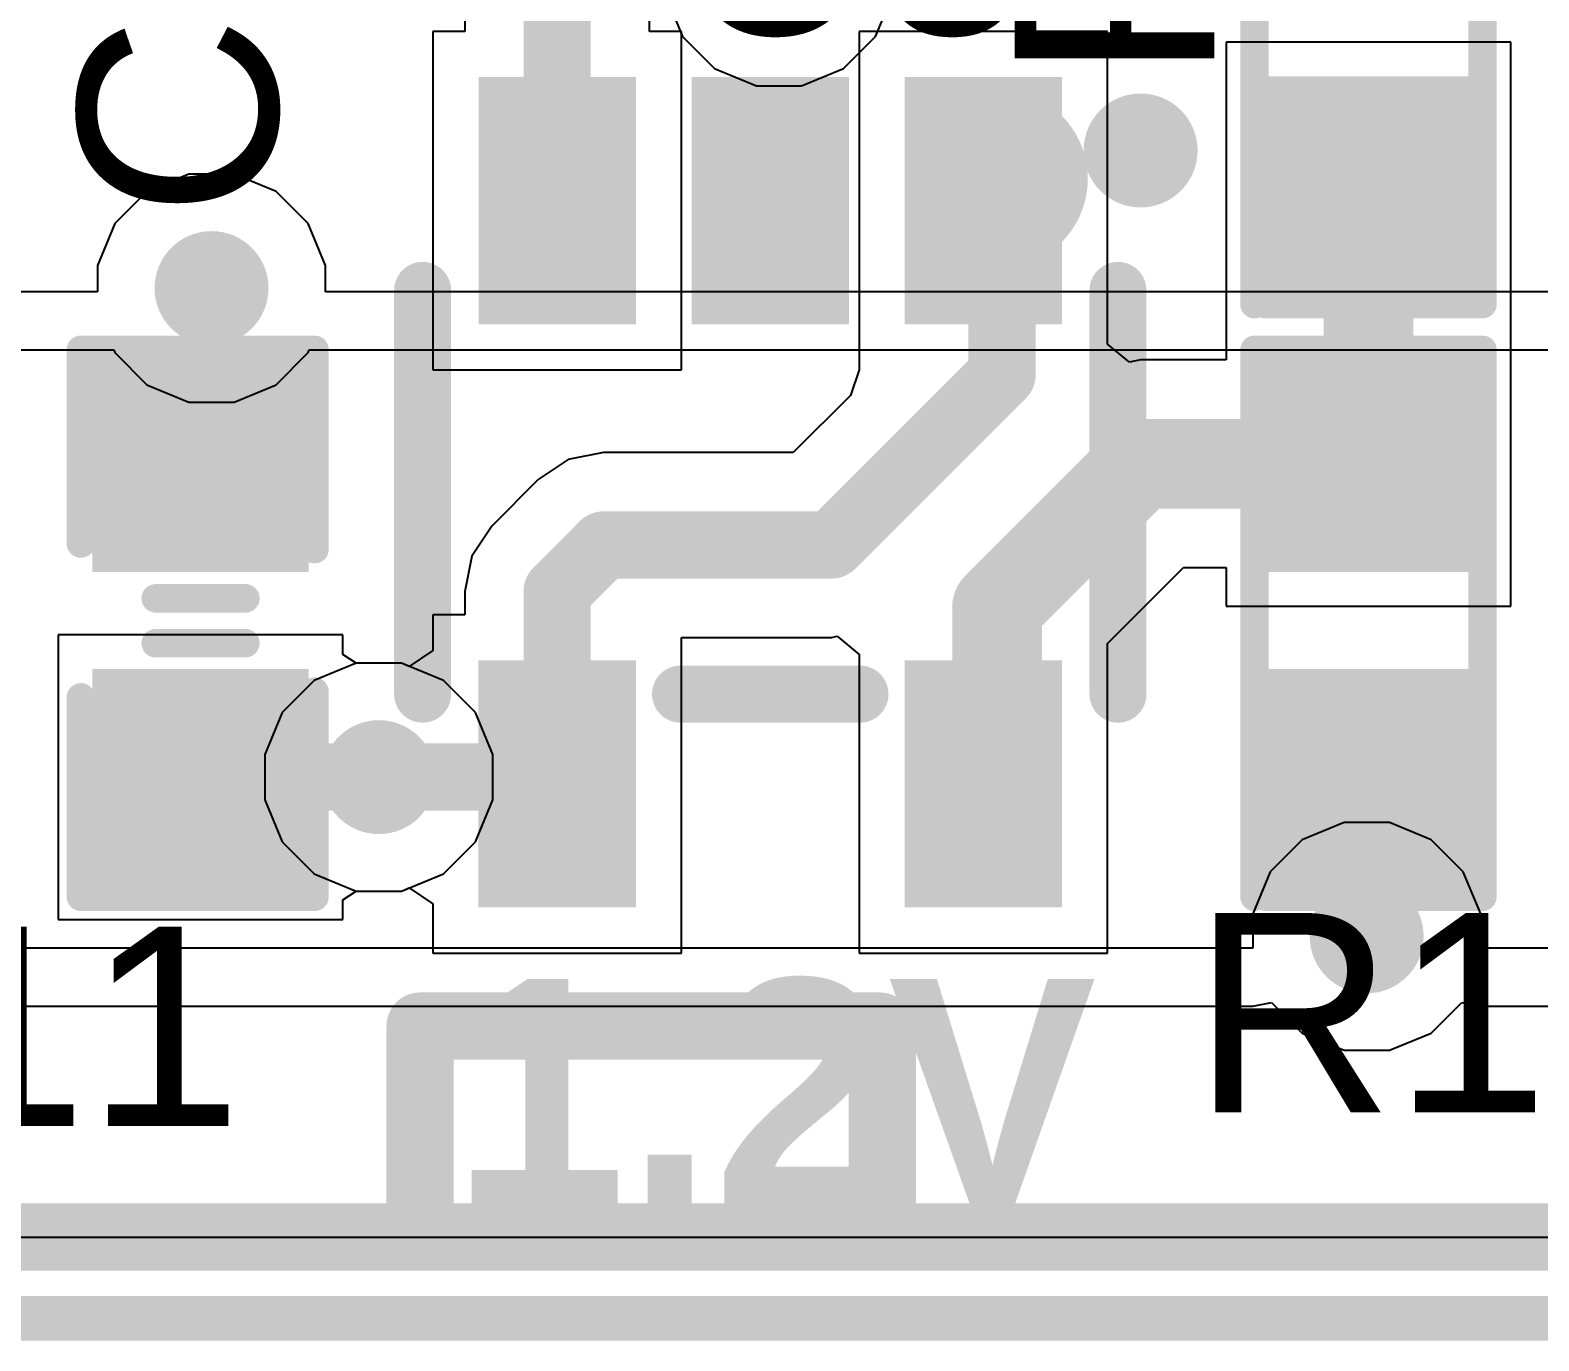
# Model space of a CAD drawing. Header units: inches. Extents: x -1 to 1.07, y -0.9 to 1.08.
# Drawn here: x -0.1649 to 0.0999, y -0.8989 to -0.6689 of the extents above; entities that cross this region are included whole.
import ezdxf

# ---------------------------------------------------------------- set-up
doc = ezdxf.new("R2010")
doc.units = ezdxf.units.IN
doc.header["$MEASUREMENT"] = 0
for name, color, linetype in [('BottomLayer', 5, 'Continuous'), ('KeepOutLayer', 6, 'Continuous'), ('Mechanical15', 56, 'Continuous'), ('MidLayer1', 16, 'Continuous'), ('MidLayer2', 76, 'Continuous'), ('TopLayer', 1, 'Continuous'), ('TopOverlay', 2, 'Continuous'), ('TopPaste', 8, 'Continuous'), ('TopSolder', 216, 'Continuous'), ('ViaHoleLayer', 16, 'Continuous')]:
    doc.layers.add(name, color=color, linetype=linetype)
doc.styles.add('Arial', font='', dxfattribs={"height": 0.2})
doc.styles.add('Arial_Bold', font='', dxfattribs={"height": 0.2})
doc.styles.get('Arial').set_extended_font_data('Arial')
doc.styles.get('Arial_Bold').set_extended_font_data('Arial', bold=True)

# ---------------------------------------------------------------- blocks, each defined once
blk = doc.blocks.new('SOT_23_5_L3_0_W1_7_P0_95_LS2_8_BR_28')
at = {"layer": 'TopLayer'}
for points in [[(-0.07087, 0.04922), (-0.0315, 0.04922), (-0.0315, 0.02559), (-0.07087, 0.02559)], [(0.0315, 0.04921), (0.07086, 0.04921), (0.07086, 0.02559), (0.0315, 0.02559)], [(0.03149, 0.01181), (0.07086, 0.01181), (0.07086, -0.01181), (0.03149, -0.01181)], [(-0.07087, -0.02558), (-0.0315, -0.02558), (-0.0315, -0.04921), (-0.07087, -0.04921)], [(0.03149, -0.02559), (0.07086, -0.02559), (0.07086, -0.04921), (0.03149, -0.04921)]]:
    blk.add_hatch(color=1, dxfattribs=at).paths.add_polyline_path(points)
at = {"layer": 'TopPaste'}
for points in [[(-0.07087, 0.04922), (-0.0315, 0.04922), (-0.0315, 0.02559), (-0.07087, 0.02559)], [(0.0315, 0.04921), (0.07086, 0.04921), (0.07086, 0.02559), (0.0315, 0.02559)], [(0.03149, 0.01181), (0.07086, 0.01181), (0.07086, -0.01181), (0.03149, -0.01181)], [(-0.07087, -0.02558), (-0.0315, -0.02558), (-0.0315, -0.04921), (-0.07087, -0.04921)], [(0.03149, -0.02559), (0.07086, -0.02559), (0.07086, -0.04921), (0.03149, -0.04921)]]:
    blk.add_hatch(color=8, dxfattribs=at).paths.add_polyline_path(points)
at = {"layer": 'TopSolder'}
for points in [[(-0.07287, 0.05122), (-0.0295, 0.05122), (-0.0295, 0.02359), (-0.07287, 0.02359)], [(0.0295, 0.05121), (0.07286, 0.05121), (0.07286, 0.02359), (0.0295, 0.02359)], [(0.02949, 0.01381), (0.07286, 0.01381), (0.07286, -0.01381), (0.02949, -0.01381)], [(-0.07287, -0.02358), (-0.0295, -0.02358), (-0.0295, -0.05121), (-0.07287, -0.05121)], [(0.02949, -0.02359), (0.07286, -0.02359), (0.07286, -0.05121), (0.02949, -0.05121)]]:
    blk.add_hatch(color=216, dxfattribs=at).paths.add_polyline_path(points)
at = {"layer": 'Mechanical15'}
for points in [[(0.06287, -0.04, 0.01575, 0.01575, 1), (0.04713, -0.04, 0.01575, 0.01575, 1)], [(0.04319, -0.04, 0.00787, 0.00787, 1), (0.05107, -0.04, 0.00787, 0.00787, 1)], [(0.05893, -0.04, 0.00787, 0.00787, 1), (0.06681, -0.04, 0.00787, 0.00787, 1)]]:
    blk.add_lwpolyline(points, format="xyseb", close=True, dxfattribs=at)
at = {"layer": 'TopOverlay'}
for points in [[(-0.03544, 0.06102, 0.01, 0.01, 0), (0.03543, 0.06102, 0.01, 0.01, 0)], [(-0.03544, 0.01575, 0.01, 0.01, 0), (-0.03544, -0.01575, 0.01, 0.01, 0)], [(-0.03544, -0.06103, 0.01, 0.01, 0), (0.03543, -0.06103, 0.01, 0.01, 0)]]:
    blk.add_lwpolyline(points, format="xyseb", dxfattribs=at)
for points in [[(-0.03794, 0.06102, 0.005, 0.005, 1), (-0.03293, 0.06102, 0.005, 0.005, 1)], [(0.03293, 0.06102, 0.005, 0.005, 1), (0.03793, 0.06102, 0.005, 0.005, 1)], [(-0.03794, 0.01575, 0.005, 0.005, 1), (-0.03293, 0.01575, 0.005, 0.005, 1)], [(-0.03794, -0.01575, 0.005, 0.005, 1), (-0.03293, -0.01575, 0.005, 0.005, 1)], [(0.06499, -0.065, 0.01, 0.01, 1), (0.05499, -0.065, 0.01, 0.01, 1)], [(-0.03794, -0.06103, 0.005, 0.005, 1), (-0.03293, -0.06103, 0.005, 0.005, 1)], [(0.03293, -0.06103, 0.005, 0.005, 1), (0.03793, -0.06103, 0.005, 0.005, 1)], [(0.05249, -0.065, 0.005, 0.005, 1), (0.05749, -0.065, 0.005, 0.005, 1)], [(0.06249, -0.065, 0.005, 0.005, 1), (0.06749, -0.065, 0.005, 0.005, 1)]]:
    blk.add_lwpolyline(points, format="xyseb", close=True, dxfattribs=at)
blk = doc.blocks.new('R0603_S_50')
at = {"layer": 'TopLayer'}
for points in [[(-0.015, 0.015), (0.015, 0.015), (0.015, -0.015), (-0.015, -0.015)], [(0.04, 0.015), (0.07, 0.015), (0.07, -0.015), (0.04, -0.015)]]:
    blk.add_hatch(color=1, dxfattribs=at).paths.add_polyline_path(points)
at = {"layer": 'TopPaste'}
for points in [[(-0.015, 0.015), (0.015, 0.015), (0.015, -0.015), (-0.015, -0.015)], [(0.04, 0.015), (0.07, 0.015), (0.07, -0.015), (0.04, -0.015)]]:
    blk.add_hatch(color=8, dxfattribs=at).paths.add_polyline_path(points)
at = {"layer": 'TopSolder'}
for points in [[(-0.019, 0.019), (0.019, 0.019), (0.019, -0.019), (-0.019, -0.019)], [(0.036, 0.019), (0.074, 0.019), (0.074, -0.019), (0.036, -0.019)]]:
    blk.add_hatch(color=216, dxfattribs=at).paths.add_polyline_path(points)
at = {"layer": 'TopOverlay'}
for points in [[(-0.021, 0.02, 0.005, 0.005, 0), (0.075, 0.02, 0.005, 0.005, 0)], [(0.075, 0.02, 0.005, 0.005, 0), (0.075, -0.01, 0.005, 0.005, 0)], [(-0.021, 0.018, 0.005, 0.005, 0), (-0.021, -0.009, 0.005, 0.005, 0)], [(-0.021, -0.009, 0.005, 0.005, 0), (-0.021, -0.02, 0.005, 0.005, 0)], [(0.075, -0.01, 0.005, 0.005, 0), (0.075, -0.02, 0.005, 0.005, 0)], [(0.075, -0.02, 0.005, 0.005, 0), (-0.021, -0.02, 0.005, 0.005, 0)]]:
    blk.add_lwpolyline(points, format="xyseb", dxfattribs=at)
for points in [[(-0.02225, 0.02, 0.0025, 0.0025, 1), (-0.01975, 0.02, 0.0025, 0.0025, 1)], [(0.07375, 0.02, 0.0025, 0.0025, 1), (0.07625, 0.02, 0.0025, 0.0025, 1)], [(0.07375, 0.02, 0.0025, 0.0025, 1), (0.07625, 0.02, 0.0025, 0.0025, 1)], [(-0.02225, 0.018, 0.0025, 0.0025, 1), (-0.01975, 0.018, 0.0025, 0.0025, 1)], [(-0.02225, -0.009, 0.0025, 0.0025, 1), (-0.01975, -0.009, 0.0025, 0.0025, 1)], [(-0.02225, -0.009, 0.0025, 0.0025, 1), (-0.01975, -0.009, 0.0025, 0.0025, 1)], [(0.07375, -0.01, 0.0025, 0.0025, 1), (0.07625, -0.01, 0.0025, 0.0025, 1)], [(0.07375, -0.01, 0.0025, 0.0025, 1), (0.07625, -0.01, 0.0025, 0.0025, 1)], [(-0.02225, -0.02, 0.0025, 0.0025, 1), (-0.01975, -0.02, 0.0025, 0.0025, 1)], [(-0.02225, -0.02, 0.0025, 0.0025, 1), (-0.01975, -0.02, 0.0025, 0.0025, 1)], [(0.07375, -0.02, 0.0025, 0.0025, 1), (0.07625, -0.02, 0.0025, 0.0025, 1)], [(0.07375, -0.02, 0.0025, 0.0025, 1), (0.07625, -0.02, 0.0025, 0.0025, 1)]]:
    blk.add_lwpolyline(points, format="xyseb", close=True, dxfattribs=at)
blk = doc.blocks.new('R0603_S_52')
at = {"layer": 'TopLayer'}
for points in [[(-0.015, 0.015), (0.015, 0.015), (0.015, -0.015), (-0.015, -0.015)], [(0.04, 0.015), (0.07, 0.015), (0.07, -0.015), (0.04, -0.015)]]:
    blk.add_hatch(color=1, dxfattribs=at).paths.add_polyline_path(points)
at = {"layer": 'TopPaste'}
for points in [[(-0.015, 0.015), (0.015, 0.015), (0.015, -0.015), (-0.015, -0.015)], [(0.04, 0.015), (0.07, 0.015), (0.07, -0.015), (0.04, -0.015)]]:
    blk.add_hatch(color=8, dxfattribs=at).paths.add_polyline_path(points)
at = {"layer": 'TopSolder'}
for points in [[(-0.019, 0.019), (0.019, 0.019), (0.019, -0.019), (-0.019, -0.019)], [(0.036, 0.019), (0.074, 0.019), (0.074, -0.019), (0.036, -0.019)]]:
    blk.add_hatch(color=216, dxfattribs=at).paths.add_polyline_path(points)
at = {"layer": 'TopOverlay'}
for points in [[(-0.021, 0.02, 0.005, 0.005, 0), (0.075, 0.02, 0.005, 0.005, 0)], [(0.075, 0.02, 0.005, 0.005, 0), (0.075, -0.01, 0.005, 0.005, 0)], [(-0.021, 0.018, 0.005, 0.005, 0), (-0.021, -0.009, 0.005, 0.005, 0)], [(-0.021, -0.009, 0.005, 0.005, 0), (-0.021, -0.02, 0.005, 0.005, 0)], [(0.075, -0.01, 0.005, 0.005, 0), (0.075, -0.02, 0.005, 0.005, 0)], [(0.075, -0.02, 0.005, 0.005, 0), (-0.021, -0.02, 0.005, 0.005, 0)]]:
    blk.add_lwpolyline(points, format="xyseb", dxfattribs=at)
for points in [[(-0.02225, 0.02, 0.0025, 0.0025, 1), (-0.01975, 0.02, 0.0025, 0.0025, 1)], [(0.07375, 0.02, 0.0025, 0.0025, 1), (0.07625, 0.02, 0.0025, 0.0025, 1)], [(0.07375, 0.02, 0.0025, 0.0025, 1), (0.07625, 0.02, 0.0025, 0.0025, 1)], [(-0.02225, 0.018, 0.0025, 0.0025, 1), (-0.01975, 0.018, 0.0025, 0.0025, 1)], [(-0.02225, -0.009, 0.0025, 0.0025, 1), (-0.01975, -0.009, 0.0025, 0.0025, 1)], [(-0.02225, -0.009, 0.0025, 0.0025, 1), (-0.01975, -0.009, 0.0025, 0.0025, 1)], [(0.07375, -0.01, 0.0025, 0.0025, 1), (0.07625, -0.01, 0.0025, 0.0025, 1)], [(0.07375, -0.01, 0.0025, 0.0025, 1), (0.07625, -0.01, 0.0025, 0.0025, 1)], [(-0.02225, -0.02, 0.0025, 0.0025, 1), (-0.01975, -0.02, 0.0025, 0.0025, 1)], [(-0.02225, -0.02, 0.0025, 0.0025, 1), (-0.01975, -0.02, 0.0025, 0.0025, 1)], [(0.07375, -0.02, 0.0025, 0.0025, 1), (0.07625, -0.02, 0.0025, 0.0025, 1)], [(0.07375, -0.02, 0.0025, 0.0025, 1), (0.07625, -0.02, 0.0025, 0.0025, 1)]]:
    blk.add_lwpolyline(points, format="xyseb", close=True, dxfattribs=at)
blk = doc.blocks.new('C0603_S_108')
at = {"layer": 'TopLayer'}
for points in [[(-0.015, 0.015), (0.015, 0.015), (0.015, -0.015), (-0.015, -0.015)], [(0.04, 0.015), (0.07, 0.015), (0.07, -0.015), (0.04, -0.015)]]:
    blk.add_hatch(color=1, dxfattribs=at).paths.add_polyline_path(points)
at = {"layer": 'TopPaste'}
for points in [[(-0.015, 0.015), (0.015, 0.015), (0.015, -0.015), (-0.015, -0.015)], [(0.04, 0.015), (0.07, 0.015), (0.07, -0.015), (0.04, -0.015)]]:
    blk.add_hatch(color=8, dxfattribs=at).paths.add_polyline_path(points)
at = {"layer": 'TopSolder'}
for points in [[(-0.019, 0.019), (0.019, 0.019), (0.019, -0.019), (-0.019, -0.019)], [(0.036, 0.019), (0.074, 0.019), (0.074, -0.019), (0.036, -0.019)]]:
    blk.add_hatch(color=216, dxfattribs=at).paths.add_polyline_path(points)
at = {"layer": 'TopOverlay'}
for points in [[(0.015, 0.02, 0.005, 0.005, 0), (-0.02, 0.02, 0.005, 0.005, 0)], [(-0.02, -0.01, 0.005, 0.005, 0), (-0.02, 0.02, 0.005, 0.005, 0)], [(0.076, 0.02, 0.005, 0.005, 0), (0.04, 0.02, 0.005, 0.005, 0)], [(0.076, -0.011, 0.005, 0.005, 0), (0.076, 0.02, 0.005, 0.005, 0)], [(0.02362, -0.00787, 0.005, 0.005, 0), (0.02362, 0.00787, 0.005, 0.005, 0)], [(0.0315, -0.00787, 0.005, 0.005, 0), (0.0315, 0.00787, 0.005, 0.005, 0)], [(-0.02, -0.021, 0.005, 0.005, 0), (-0.02, -0.01, 0.005, 0.005, 0)], [(0.076, -0.021, 0.005, 0.005, 0), (0.076, -0.011, 0.005, 0.005, 0)], [(-0.02, -0.021, 0.005, 0.005, 0), (0.014, -0.021, 0.005, 0.005, 0)], [(0.076, -0.021, 0.005, 0.005, 0), (0.041, -0.021, 0.005, 0.005, 0)]]:
    blk.add_lwpolyline(points, format="xyseb", dxfattribs=at)
for points in [[(-0.02125, 0.02, 0.0025, 0.0025, 1), (-0.01875, 0.02, 0.0025, 0.0025, 1)], [(-0.02125, 0.02, 0.0025, 0.0025, 1), (-0.01875, 0.02, 0.0025, 0.0025, 1)], [(0.01375, 0.02, 0.0025, 0.0025, 1), (0.01625, 0.02, 0.0025, 0.0025, 1)], [(0.03875, 0.02, 0.0025, 0.0025, 1), (0.04125, 0.02, 0.0025, 0.0025, 1)], [(0.07475, 0.02, 0.0025, 0.0025, 1), (0.07725, 0.02, 0.0025, 0.0025, 1)], [(0.07475, 0.02, 0.0025, 0.0025, 1), (0.07725, 0.02, 0.0025, 0.0025, 1)], [(0.02237, 0.00787, 0.0025, 0.0025, 1), (0.02487, 0.00787, 0.0025, 0.0025, 1)], [(0.03025, 0.00787, 0.0025, 0.0025, 1), (0.03275, 0.00787, 0.0025, 0.0025, 1)], [(-0.02125, -0.01, 0.0025, 0.0025, 1), (-0.01875, -0.01, 0.0025, 0.0025, 1)], [(-0.02125, -0.01, 0.0025, 0.0025, 1), (-0.01875, -0.01, 0.0025, 0.0025, 1)], [(0.02237, -0.00787, 0.0025, 0.0025, 1), (0.02487, -0.00787, 0.0025, 0.0025, 1)], [(0.03025, -0.00787, 0.0025, 0.0025, 1), (0.03275, -0.00787, 0.0025, 0.0025, 1)], [(0.07475, -0.011, 0.0025, 0.0025, 1), (0.07725, -0.011, 0.0025, 0.0025, 1)], [(0.07475, -0.011, 0.0025, 0.0025, 1), (0.07725, -0.011, 0.0025, 0.0025, 1)], [(-0.02125, -0.021, 0.0025, 0.0025, 1), (-0.01875, -0.021, 0.0025, 0.0025, 1)], [(-0.02125, -0.021, 0.0025, 0.0025, 1), (-0.01875, -0.021, 0.0025, 0.0025, 1)], [(0.01275, -0.021, 0.0025, 0.0025, 1), (0.01525, -0.021, 0.0025, 0.0025, 1)], [(0.03975, -0.021, 0.0025, 0.0025, 1), (0.04225, -0.021, 0.0025, 0.0025, 1)], [(0.07475, -0.021, 0.0025, 0.0025, 1), (0.07725, -0.021, 0.0025, 0.0025, 1)], [(0.07475, -0.021, 0.0025, 0.0025, 1), (0.07725, -0.021, 0.0025, 0.0025, 1)]]:
    blk.add_lwpolyline(points, format="xyseb", close=True, dxfattribs=at)

msp = doc.modelspace()

# ---------------------------------------------------------------- hatches: boundary and pattern name
at = {"layer": 'BottomLayer'}
h = msp.add_hatch(color=5, dxfattribs=at)
edge = h.paths.add_edge_path()
edge.add_arc((-0.13307, -0.71417), 0.01, 0, 360)
h = msp.add_hatch(color=5, dxfattribs=at)
edge = h.paths.add_edge_path()
edge.add_arc((-0.1037, -0.8), 0.01, 0, 360)
h = msp.add_hatch(color=5, dxfattribs=at)
edge = h.paths.add_edge_path()
edge.add_arc((0.06968, -0.82795), 0.01, 0, 360)
at = {"layer": 'MidLayer1'}
h = msp.add_hatch(color=16, dxfattribs=at)
edge = h.paths.add_edge_path()
edge.add_arc((-0.13307, -0.71417), 0.01, 0, 360)
h = msp.add_hatch(color=16, dxfattribs=at)
edge = h.paths.add_edge_path()
edge.add_arc((-0.1037, -0.8), 0.01, 0, 360)
h = msp.add_hatch(color=16, dxfattribs=at)
edge = h.paths.add_edge_path()
edge.add_arc((0.06968, -0.82795), 0.01, 0, 360)
at = {"layer": 'MidLayer2'}
h = msp.add_hatch(color=76, dxfattribs=at)
edge = h.paths.add_edge_path()
edge.add_arc((-0.13307, -0.71417), 0.01, 0, 360)
h = msp.add_hatch(color=76, dxfattribs=at)
edge = h.paths.add_edge_path()
edge.add_arc((-0.1037, -0.8), 0.01, 0, 360)
h = msp.add_hatch(color=76, dxfattribs=at)
edge = h.paths.add_edge_path()
edge.add_arc((0.06968, -0.82795), 0.01, 0, 360)
at = {"layer": 'TopLayer'}
h = msp.add_hatch(color=1, dxfattribs=at)
edge = h.paths.add_edge_path()
edge.add_arc((-0.13307, -0.71417), 0.01, 0, 360)
h = msp.add_hatch(color=1, dxfattribs=at)
edge = h.paths.add_edge_path()
edge.add_arc((-0.1037, -0.8), 0.01, 0, 360)
h = msp.add_hatch(color=1, dxfattribs=at)
edge = h.paths.add_edge_path()
edge.add_arc((0.06968, -0.82795), 0.01, 0, 360)
at = {"layer": 'ViaHoleLayer'}
h = msp.add_hatch(color=16, dxfattribs=at)
edge = h.paths.add_edge_path()
edge.add_arc((-0.13307, -0.71417), 0.005, 0, 360)
h = msp.add_hatch(color=16, dxfattribs=at)
edge = h.paths.add_edge_path()
edge.add_arc((-0.1037, -0.8), 0.005, 0, 360)
h = msp.add_hatch(color=16, dxfattribs=at)
edge = h.paths.add_edge_path()
edge.add_arc((0.06968, -0.82795), 0.005, 0, 360)

# ---------------------------------------------------------------- linework, layer by layer
at = {"layer": 'BottomLayer'}
for p, q in [((-0.10768, -0.78), (-0.11503, -0.78304)), ((-0.09972, -0.78), (-0.10768, -0.78)), ((-0.09237, -0.78304), (-0.09972, -0.78)), ((-0.11503, -0.78304), (-0.12066, -0.78867)), ((-0.08675, -0.78867), (-0.09237, -0.78304)), ((-0.12066, -0.78867), (-0.1237, -0.79602)), ((-0.0837, -0.79602), (-0.08675, -0.78867)), ((-0.1237, -0.79602), (-0.1237, -0.80398)), ((-0.0837, -0.80398), (-0.0837, -0.79602)), ((-0.1237, -0.80398), (-0.12066, -0.81133)), ((-0.08675, -0.81133), (-0.0837, -0.80398)), ((-0.12066, -0.81133), (-0.11503, -0.81696)), ((-0.09237, -0.81696), (-0.08675, -0.81133)), ((-0.11503, -0.81696), (-0.10768, -0.82)), ((-0.09972, -0.82), (-0.09237, -0.81696)), ((-0.10768, -0.82), (-0.09972, -0.82)), ((0.95579, -0.88079), (-0.98079, -0.88079))]:
    msp.add_line(p, q, dxfattribs=at)
at = {"layer": 'KeepOutLayer'}
msp.add_lwpolyline([(-0.995, -0.895, 0.00787, 0.00787, 0), (0.97, -0.895, 0.00787, 0.00787, 0)], format="xyseb", dxfattribs=at)
at = {"layer": 'MidLayer1'}
for p, q in [((-0.10768, -0.78), (-0.11503, -0.78304)), ((-0.09972, -0.78), (-0.10768, -0.78)), ((-0.09237, -0.78304), (-0.09972, -0.78)), ((-0.11503, -0.78304), (-0.12066, -0.78867)), ((-0.08675, -0.78867), (-0.09237, -0.78304)), ((-0.12066, -0.78867), (-0.1237, -0.79602)), ((-0.0837, -0.79602), (-0.08675, -0.78867)), ((-0.1237, -0.79602), (-0.1237, -0.80398)), ((-0.0837, -0.80398), (-0.0837, -0.79602)), ((-0.1237, -0.80398), (-0.12066, -0.81133)), ((-0.08675, -0.81133), (-0.0837, -0.80398)), ((-0.12066, -0.81133), (-0.11503, -0.81696)), ((-0.09237, -0.81696), (-0.08675, -0.81133)), ((-0.11503, -0.81696), (-0.10768, -0.82)), ((-0.09972, -0.82), (-0.09237, -0.81696)), ((-0.10768, -0.82), (-0.09972, -0.82)), ((0.95579, -0.88079), (-0.98079, -0.88079))]:
    msp.add_line(p, q, dxfattribs=at)
at = {"layer": 'MidLayer2'}
for p, q in [((-0.05346, -0.66264), (-0.05042, -0.66999)), ((-0.01651, -0.66999), (-0.01346, -0.66264)), ((-0.05042, -0.66999), (-0.04479, -0.67562)), ((-0.02214, -0.67562), (-0.01651, -0.66999)), ((-0.04479, -0.67562), (-0.03744, -0.67866)), ((-0.02949, -0.67866), (-0.02214, -0.67562)), ((-0.03744, -0.67866), (-0.02949, -0.67866)), ((-0.13705, -0.69417), (-0.1444, -0.69722)), ((-0.12909, -0.69417), (-0.13705, -0.69417)), ((-0.12174, -0.69722), (-0.12909, -0.69417)), ((-0.1444, -0.69722), (-0.15003, -0.70284)), ((-0.11612, -0.70284), (-0.12174, -0.69722)), ((-0.15003, -0.70284), (-0.15307, -0.7102)), ((-0.11307, -0.7102), (-0.11612, -0.70284)), ((-0.15307, -0.7102), (-0.15307, -0.7148)), ((-0.11307, -0.7148), (-0.11307, -0.7102)), ((-0.15307, -0.7148), (-0.27399, -0.7148)), ((0.10808, -0.7148), (-0.11307, -0.7148)), ((-0.27399, -0.725), (-0.15023, -0.725)), ((-0.15023, -0.725), (-0.15003, -0.7255)), ((-0.15003, -0.7255), (-0.1444, -0.73113)), ((-0.12174, -0.73113), (-0.11612, -0.7255)), ((-0.11612, -0.7255), (-0.11591, -0.725)), ((-0.11591, -0.725), (0.11561, -0.725)), ((-0.1444, -0.73113), (-0.13705, -0.73417)), ((-0.12909, -0.73417), (-0.12174, -0.73113)), ((-0.13705, -0.73417), (-0.12909, -0.73417)), ((0.06571, -0.80795), (0.05836, -0.811)), ((0.07366, -0.80795), (0.06571, -0.80795)), ((0.08101, -0.811), (0.07366, -0.80795)), ((0.05836, -0.811), (0.05273, -0.81662)), ((0.08664, -0.81662), (0.08101, -0.811)), ((0.05273, -0.81662), (0.04968, -0.82397)), ((0.08969, -0.82397), (0.08664, -0.81662)), ((0.04968, -0.82397), (0.04968, -0.83)), ((0.08969, -0.83), (0.08969, -0.82397)), ((0.04968, -0.83), (-0.17016, -0.83)), ((0.65, -0.83), (0.08969, -0.83)), ((-0.17016, -0.8402), (0.04968, -0.8402)), ((0.04968, -0.8402), (0.05299, -0.83954)), ((0.05299, -0.83954), (0.05836, -0.84491)), ((0.08101, -0.84491), (0.08638, -0.83954)), ((0.08638, -0.83954), (0.08969, -0.8402)), ((0.08969, -0.8402), (0.65, -0.8402)), ((0.05836, -0.84491), (0.06571, -0.84795)), ((0.07366, -0.84795), (0.08101, -0.84491)), ((0.06571, -0.84795), (0.07366, -0.84795)), ((0.95579, -0.88079), (-0.98079, -0.88079))]:
    msp.add_line(p, q, dxfattribs=at)
at = {"layer": 'TopLayer'}
for p, q in [((-0.08862, -0.61756), (-0.08862, -0.66914)), ((-0.05618, -0.66914), (-0.05618, -0.61756)), ((-0.08862, -0.66914), (-0.09421, -0.66914)), ((-0.09421, -0.66914), (-0.09421, -0.7285)), ((-0.05059, -0.66914), (-0.05618, -0.66914)), ((-0.05059, -0.7285), (-0.05059, -0.66914)), ((0.02421, -0.66914), (-0.01941, -0.66914)), ((-0.01941, -0.66914), (-0.01941, -0.72851)), ((0.02421, -0.72399), (0.02421, -0.66914)), ((0.095, -0.671), (0.045, -0.671)), ((0.045, -0.671), (0.045, -0.72678)), ((0.095, -0.721), (0.095, -0.671)), ((0.095, -0.77), (0.095, -0.721)), ((0.02808, -0.72716), (0.02421, -0.72399)), ((0.03, -0.72678), (0.02808, -0.72716)), ((0.045, -0.72678), (0.03, -0.72678)), ((0.03, -0.72678), (0.03, -0.72678)), ((-0.09421, -0.7285), (-0.05059, -0.7285)), ((-0.01941, -0.72851), (-0.02093, -0.733)), ((-0.01941, -0.72851), (-0.01941, -0.72851)), ((-0.01941, -0.72851), (-0.01941, -0.72851)), ((-0.02093, -0.733), (-0.03097, -0.74303)), ((-0.06425, -0.74303), (-0.07046, -0.74427)), ((-0.03097, -0.74303), (-0.06425, -0.74303)), ((-0.07046, -0.74427), (-0.07572, -0.74778)), ((-0.07572, -0.74778), (-0.08387, -0.75594)), ((-0.08387, -0.75594), (-0.08739, -0.7612)), ((-0.08739, -0.7612), (-0.08862, -0.76741)), ((0.02421, -0.77657), (0.03755, -0.76322)), ((0.03755, -0.76322), (0.045, -0.76322)), ((0.045, -0.76322), (0.045, -0.77)), ((-0.08862, -0.76741), (-0.08862, -0.7715)), ((0.045, -0.77), (0.095, -0.77)), ((-0.08862, -0.7715), (-0.09422, -0.7715)), ((-0.09422, -0.7715), (-0.09422, -0.77778)), ((-0.11, -0.775), (-0.16, -0.775)), ((-0.16, -0.775), (-0.16, -0.825)), ((-0.11, -0.77845), (-0.11, -0.775)), ((-0.05059, -0.83087), (-0.05059, -0.77547)), ((-0.05059, -0.77547), (-0.02425, -0.77547)), ((-0.02425, -0.77547), (-0.02328, -0.77528)), ((-0.02328, -0.77528), (-0.01942, -0.77845)), ((-0.10768, -0.78), (-0.11, -0.77845)), ((-0.09422, -0.77778), (-0.09837, -0.78056)), ((-0.01942, -0.77845), (-0.01942, -0.83087)), ((0.02421, -0.83087), (0.02421, -0.77657)), ((-0.09972, -0.78), (-0.10768, -0.78)), ((-0.09837, -0.78056), (-0.09972, -0.78)), ((-0.11, -0.82155), (-0.10768, -0.82)), ((-0.10768, -0.82), (-0.09972, -0.82)), ((-0.09972, -0.82), (-0.09837, -0.81944)), ((-0.09837, -0.81944), (-0.09422, -0.82222)), ((-0.11, -0.825), (-0.11, -0.82155)), ((-0.09422, -0.82222), (-0.09422, -0.83087)), ((-0.16, -0.825), (-0.11, -0.825)), ((-0.09422, -0.83087), (-0.05059, -0.83087)), ((-0.01942, -0.83087), (0.02421, -0.83087)), ((0.95579, -0.88079), (-0.98079, -0.88079))]:
    msp.add_line(p, q, dxfattribs=at)
for points in [[(-0.0724, -0.69882, 0.01181, 0.01181, 0), (-0.0724, -0.59134, 0.01181, 0.01181, 0)], [(0.07, -0.745, 0.01575, 0.01575, 0), (0.07, -0.696, 0.01575, 0.01575, 0)], [(0.0024, -0.69882, 0.01181, 0.01181, 0), (0.00569, -0.70212, 0.01181, 0.01181, 0)], [(0.00569, -0.72931, 0.01181, 0.01181, 0), (0.00569, -0.70212, 0.01181, 0.01181, 0)], [(-0.02425, -0.75925, 0.01181, 0.01181, 0), (0.00569, -0.72931, 0.01181, 0.01181, 0)], [(0.00481, -0.77019, 0.01575, 0.01575, 0), (0.03, -0.745, 0.01575, 0.01575, 0)], [(0.03, -0.745, 0.01575, 0.01575, 0), (0.07, -0.745, 0.01575, 0.01575, 0)], [(-0.0724, -0.76741, 0.01181, 0.01181, 0), (-0.06425, -0.75925, 0.01181, 0.01181, 0)], [(-0.06425, -0.75925, 0.01181, 0.01181, 0), (-0.02425, -0.75925, 0.01181, 0.01181, 0)], [(-0.0724, -0.8, 0.01181, 0.01181, 0), (-0.0724, -0.76741, 0.01181, 0.01181, 0)], [(0.00481, -0.79877, 0.01575, 0.01575, 0), (0.00481, -0.77019, 0.01575, 0.01575, 0)], [(0.00239, -0.80119, 0.01575, 0.01575, 0), (0.00481, -0.79877, 0.01575, 0.01575, 0)], [(-0.135, -0.8, 0.01181, 0.01181, 0), (-0.0724, -0.8, 0.01181, 0.01181, 0)], [(-0.0724, -0.80118, 0.01181, 0.01181, 0), (-0.0724, -0.8, 0.01181, 0.01181, 0)]]:
    msp.add_lwpolyline(points, format="xyseb", dxfattribs=at)
for points in [[(0.06606, -0.696, 0.00787, 0.00787, 1), (0.07394, -0.696, 0.00787, 0.00787, 1)], [(-0.07535, -0.69882, 0.00591, 0.00591, 1), (-0.06945, -0.69882, 0.00591, 0.00591, 1)], [(-0.00055, -0.69882, 0.00591, 0.00591, 1), (0.00535, -0.69882, 0.00591, 0.00591, 1)], [(0.00274, -0.70212, 0.00591, 0.00591, 1), (0.00865, -0.70212, 0.00591, 0.00591, 1)], [(0.00274, -0.70212, 0.00591, 0.00591, 1), (0.00865, -0.70212, 0.00591, 0.00591, 1)], [(0.00274, -0.72931, 0.00591, 0.00591, 1), (0.00865, -0.72931, 0.00591, 0.00591, 1)], [(0.00274, -0.72931, 0.00591, 0.00591, 1), (0.00865, -0.72931, 0.00591, 0.00591, 1)], [(0.02606, -0.745, 0.00787, 0.00787, 1), (0.03394, -0.745, 0.00787, 0.00787, 1)], [(0.02606, -0.745, 0.00787, 0.00787, 1), (0.03394, -0.745, 0.00787, 0.00787, 1)], [(0.06606, -0.745, 0.00787, 0.00787, 1), (0.07394, -0.745, 0.00787, 0.00787, 1)], [(0.06606, -0.745, 0.00787, 0.00787, 1), (0.07394, -0.745, 0.00787, 0.00787, 1)], [(-0.0672, -0.75925, 0.00591, 0.00591, 1), (-0.0613, -0.75925, 0.00591, 0.00591, 1)], [(-0.0672, -0.75925, 0.00591, 0.00591, 1), (-0.0613, -0.75925, 0.00591, 0.00591, 1)], [(-0.0272, -0.75925, 0.00591, 0.00591, 1), (-0.0213, -0.75925, 0.00591, 0.00591, 1)], [(-0.0272, -0.75925, 0.00591, 0.00591, 1), (-0.0213, -0.75925, 0.00591, 0.00591, 1)], [(-0.07536, -0.76741, 0.00591, 0.00591, 1), (-0.06945, -0.76741, 0.00591, 0.00591, 1)], [(-0.07536, -0.76741, 0.00591, 0.00591, 1), (-0.06945, -0.76741, 0.00591, 0.00591, 1)], [(0.00087, -0.77019, 0.00787, 0.00787, 1), (0.00874, -0.77019, 0.00787, 0.00787, 1)], [(0.00087, -0.77019, 0.00787, 0.00787, 1), (0.00874, -0.77019, 0.00787, 0.00787, 1)], [(0.00087, -0.79877, 0.00787, 0.00787, 1), (0.00874, -0.79877, 0.00787, 0.00787, 1)], [(0.00087, -0.79877, 0.00787, 0.00787, 1), (0.00874, -0.79877, 0.00787, 0.00787, 1)], [(-0.13795, -0.8, 0.00591, 0.00591, 1), (-0.13205, -0.8, 0.00591, 0.00591, 1)], [(-0.07536, -0.8, 0.00591, 0.00591, 1), (-0.06945, -0.8, 0.00591, 0.00591, 1)], [(-0.07536, -0.8, 0.00591, 0.00591, 1), (-0.06945, -0.8, 0.00591, 0.00591, 1)], [(-0.07536, -0.8, 0.00591, 0.00591, 1), (-0.06945, -0.8, 0.00591, 0.00591, 1)], [(-0.00154, -0.80119, 0.00787, 0.00787, 1), (0.00633, -0.80119, 0.00787, 0.00787, 1)], [(-0.07536, -0.80118, 0.00591, 0.00591, 1), (-0.06945, -0.80118, 0.00591, 0.00591, 1)]]:
    msp.add_lwpolyline(points, format="xyseb", close=True, dxfattribs=at)
at = {"layer": 'TopOverlay'}
for points in [[(-0.09646, -0.8437, 0.01181, 0.01181, 0), (-0.01575, -0.8437, 0.01181, 0.01181, 0)], [(-0.09646, -0.86496, 0.01181, 0.01181, 0), (-0.09646, -0.84409, 0.01181, 0.01181, 0)], [(-0.01535, -0.87795, 0.01181, 0.01181, 0), (-0.01535, -0.84409, 0.01181, 0.01181, 0)], [(-0.09646, -0.87795, 0.01181, 0.01181, 0), (-0.09646, -0.86496, 0.01181, 0.01181, 0)], [(-0.66378, -0.88071, 0.01181, 0.01181, 0), (0.28622, -0.88071, 0.01181, 0.01181, 0)]]:
    msp.add_lwpolyline(points, format="xyseb", dxfattribs=at)
for points in [[(-0.09941, -0.8437, 0.00591, 0.00591, 1), (-0.0935, -0.8437, 0.00591, 0.00591, 1)], [(-0.09941, -0.84409, 0.00591, 0.00591, 1), (-0.0935, -0.84409, 0.00591, 0.00591, 1)], [(-0.0187, -0.8437, 0.00591, 0.00591, 1), (-0.0128, -0.8437, 0.00591, 0.00591, 1)], [(-0.01831, -0.84409, 0.00591, 0.00591, 1), (-0.0124, -0.84409, 0.00591, 0.00591, 1)], [(-0.09941, -0.86496, 0.00591, 0.00591, 1), (-0.0935, -0.86496, 0.00591, 0.00591, 1)], [(-0.09941, -0.86496, 0.00591, 0.00591, 1), (-0.0935, -0.86496, 0.00591, 0.00591, 1)], [(-0.09941, -0.87795, 0.00591, 0.00591, 1), (-0.0935, -0.87795, 0.00591, 0.00591, 1)], [(-0.01831, -0.87795, 0.00591, 0.00591, 1), (-0.0124, -0.87795, 0.00591, 0.00591, 1)]]:
    msp.add_lwpolyline(points, format="xyseb", close=True, dxfattribs=at)

# ---------------------------------------------------------------- block references
for name, p, rotation in [('R0603_S_50', (0.07, -0.696), 90), ('SOT_23_5_L3_0_W1_7_P0_95_LS2_8_BR_28', (-0.035, -0.75), 90), ('C0603_S_108', (-0.135, -0.745), 270), ('R0603_S_52', (0.07, -0.8), 90)]:
    msp.add_blockref(name, p, dxfattribs=dict(rotation=rotation))

# ---------------------------------------------------------------- texts
at = {"layer": 'TopOverlay', "style": 'Arial'}
for s, p in [('R16', (0.04292, -0.67786)), ('C21', (-0.12149, -0.70175))]:
    msp.add_text(s, height=0.035, rotation=90, dxfattribs=at).set_placement(p)
at = {"layer": 'TopOverlay'}
for s, height, style, p in [('U5', 0.035, 'Arial', (-0.05156, -0.66965)), ('R14', 0.035, 'Arial', (0.03911, -0.85885)), ('R11', 0.035, 'Arial', (-0.21744, -0.86122)), ('1.2V', 0.03937, 'Arial_Bold', (-0.09085, -0.8748))]:
    msp.add_text(s, height=height, dxfattribs=dict(at, style=style)).set_placement(p)

doc.saveas('drawing.dxf')
